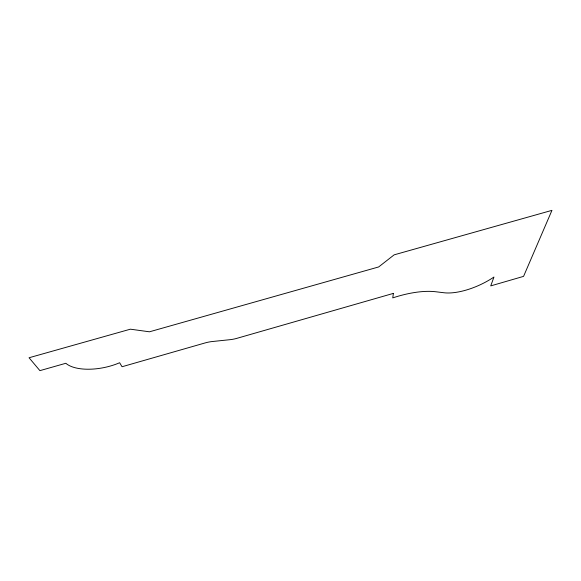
<?xml version="1.0" encoding="UTF-8"?>
<svg xmlns="http://www.w3.org/2000/svg" width="581" height="581" viewBox="0 0 581 581"><rect width="100%" height="100%" fill="white"/><g stroke="black" fill="none" stroke-linecap="round" stroke-linejoin="round"><path stroke-width="0.87" d="M393.395 293.383L392.756 297.893A63.431 25.223 -21.5 0 1 435.699 291.749L443.978 292.751A43.205 17.851 -24.7 0 0 493.959 277.028L490.734 285.896L523.568 276.367L551.95 210.358L394.15 254.841L378.645 266.955L149.477 331.802L130.384 329.187L29.05 357.751L39.907 370.642L65.849 363.278A38.484 17.401 -11.4 0 0 119.635 362.733L122.039 366.742L204.999 342.964A19.384 8.454 -15.4 0 1 212.254 341.534L229.967 339.689A19.87 8.991 -16.4 0 0 237.07 338.287L393.395 293.383"/></g></svg>
